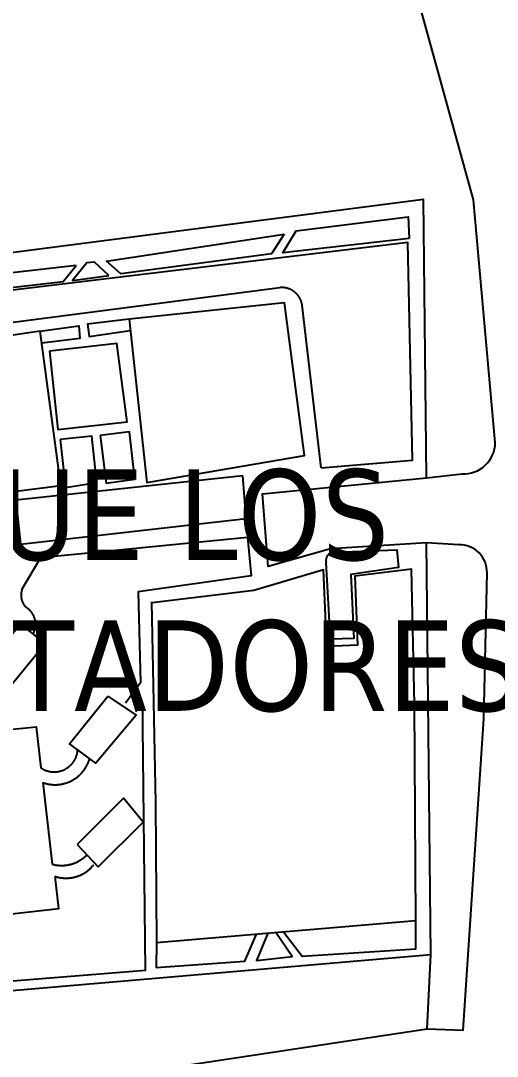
# Model space of a CAD drawing. Header units: metres. Extents: x 2 to 659295185, y -28 to 1124222152.
# Drawn here: x 659095.6 to 659148.3, y 1122782.5 to 1122896.8 of the extents above; entities that cross this region are included whole.
import ezdxf

# ---------------------------------------------------------------- set-up
doc = ezdxf.new("R2010")
doc.units = ezdxf.units.M
doc.header["$MEASUREMENT"] = 0
for name, color, linetype in [('MANZANA', 30, 'CONTINUOUS'), ('Parcelas', 140, 'CONTINUOUS'), ('TEXTOS', 7, 'CONTINUOUS')]:
    doc.layers.add(name, color=color, linetype=linetype)
doc.styles.get("Standard").update_dxf_attribs({"font": 'tahoma.ttf'})

msp = doc.modelspace()

# ---------------------------------------------------------------- linework, layer by layer
at = {"layer": 'MANZANA'}
for points in [[(659148.0658, 1122850.2244), (659145.65, 1122877.0282), (659137.5974, 1122906.2479), (659136.2169, 1122910.6193)], [(659013.3603, 1122867.19), (659015.3694, 1122773.0913), (659067.3666, 1122774.4718), (659140.5308, 1122785.5154), (659140.9539, 1122793.7243)], [(659140.4635, 1122846.356), (659144.3846, 1122846.7732)], [(659144.0395, 1122838.9506), (659140.4635, 1122839.1641)], [(659140.5308, 1122785.5154), (659144.4996, 1122785.3429), (659146.8004, 1122819.7393), (659147.1455, 1122835.8446)]]:
    msp.add_lwpolyline(points, dxfattribs=at)
for centre, radius, start, end in [((659144.5254, 1122850.3119), 3.5415, 267.721602, 358.583178), ((659144.1315, 1122835.9366), 3.0154, 358.251053, 91.748946)]:
    msp.add_arc(centre, radius, start, end, dxfattribs=at)
at = {"layer": 'Parcelas'}
for points in [[(659140.4635, 1122846.356), (659140.1366, 1122877.0851), (659092.245, 1122870.8739), (659026.2102, 1122869.0759), (659036.3443, 1122784.7344), (659140.9539, 1122793.7243), (659140.4635, 1122839.1641), (659129.8391, 1122838.5103), (659122.9741, 1122836.5488), (659122.3203, 1122844.558), (659140.4635, 1122846.356)], [(659138.5374, 1122872.7697), (659124.5912, 1122871.1863), (659126.0528, 1122873.6224), (659138.4156, 1122875.1449), (659138.5374, 1122872.7697)], [(659128.8366, 1122847.449), (659138.9101, 1122848.2956), (659138.4022, 1122872.3367), (659054.0888, 1122862.1785), (659055.5279, 1122850.1579), (659061.1996, 1122851.0044), (659060.1838, 1122859.0464), (659124.2653, 1122867.3423)], [(659124.713, 1122873.2569), (659123.3122, 1122871.0645), (659106.6863, 1122868.8721), (659105.1029, 1122870.2728), (659124.713, 1122873.2569)], [(659105.3465, 1122868.6894), (659103.7631, 1122870.151), (659102.9105, 1122870.0901), (659101.3271, 1122868.1413), (659105.3465, 1122868.6894)], [(659101.7534, 1122869.7856), (659089.4514, 1122868.3849), (659081.2298, 1122868.0195), (659082.387, 1122865.9489), (659100.2918, 1122868.0195), (659101.7534, 1122869.7856)], [(659126.7203, 1122865.3953), (659126.7156, 1122865.4262), (659126.709, 1122865.4654), (659126.7017, 1122865.5046), (659126.6938, 1122865.5436), (659126.6852, 1122865.5825), (659126.6759, 1122865.6212), (659126.6659, 1122865.6598), (659126.6553, 1122865.6981), (659126.644, 1122865.7363), (659126.632, 1122865.7743), (659126.6194, 1122865.8121), (659126.6061, 1122865.8496), (659126.5921, 1122865.8869), (659126.5775, 1122865.9239), (659126.5623, 1122865.9607), (659126.5464, 1122865.9972), (659126.5299, 1122866.0335), (659126.5128, 1122866.0694), (659126.495, 1122866.105), (659126.4766, 1122866.1404), (659126.4576, 1122866.1754), (659126.438, 1122866.21), (659126.4178, 1122866.2443), (659126.397, 1122866.2783), (659126.3756, 1122866.3119), (659126.3536, 1122866.3451), (659126.3311, 1122866.3779), (659126.3079, 1122866.4103), (659126.2843, 1122866.4423), (659126.26, 1122866.4739), (659126.2352, 1122866.5051), (659126.2099, 1122866.5358), (659126.184, 1122866.5661), (659126.1576, 1122866.5959), (659126.1307, 1122866.6252), (659126.1033, 1122866.6541), (659126.0754, 1122866.6825), (659126.047, 1122866.7104), (659126.0181, 1122866.7379), (659125.9888, 1122866.7648), (659125.959, 1122866.7911), (659125.9287, 1122866.817), (659125.898, 1122866.8423), (659125.8668, 1122866.8671), (659125.8352, 1122866.8914), (659125.8032, 1122866.915), (659125.7708, 1122866.9382), (659125.738, 1122866.9607), (659125.7048, 1122866.9827), (659125.6712, 1122867.0041), (659125.6372, 1122867.0249), (659125.6029, 1122867.0451), (659125.5683, 1122867.0647), (659125.5333, 1122867.0837), (659125.4979, 1122867.1021), (659125.4623, 1122867.1199), (659125.4264, 1122867.137), (659125.3901, 1122867.1535), (659125.3536, 1122867.1694), (659125.3168, 1122867.1846), (659125.2798, 1122867.1992), (659125.2425, 1122867.2132), (659125.2049, 1122867.2265), (659125.1672, 1122867.2391), (659125.1292, 1122867.2511), (659125.091, 1122867.2624), (659125.0527, 1122867.273), (659125.0141, 1122867.283), (659124.9754, 1122867.2923), (659124.9365, 1122867.3009), (659124.8975, 1122867.3089), (659124.8583, 1122867.3161), (659124.8191, 1122867.3227), (659124.7797, 1122867.3286), (659124.7402, 1122867.3338), (659124.7006, 1122867.3383), (659124.661, 1122867.3421), (659124.6213, 1122867.3452), (659124.5816, 1122867.3476), (659124.5418, 1122867.3494), (659124.502, 1122867.3504), (659124.4622, 1122867.3508), (659124.4223, 1122867.3504), (659124.3825, 1122867.3494), (659124.3428, 1122867.3476), (659124.303, 1122867.3452), (659124.2653, 1122867.3423)], [(659107.5889, 1122863.8715), (659109.5359, 1122845.8407), (659126.9742, 1122848.8035), (659124.7733, 1122865.6492), (659107.5889, 1122863.8715)], [(659128.8366, 1122847.449), (659126.7203, 1122865.3953)], [(659097.7693, 1122862.5171), (659102.0274, 1122863.117), (659102.1492, 1122861.7163), (659097.9434, 1122861.2204)], [(659107.5889, 1122863.8715), (659103.0019, 1122863.2997), (659103.1846, 1122861.9599), (659107.727, 1122862.5925)], [(659081.5161, 1122860.1468), (659083.4631, 1122843.3857), (659100.0549, 1122845.502), (659097.7693, 1122862.5171), (659081.5161, 1122860.1468)], [(659098.7997, 1122860.3155), (659099.7132, 1122851.6676), (659107.3867, 1122852.5202), (659106.2296, 1122861.1682), (659098.7997, 1122860.3155)], [(659099.9568, 1122850.5714), (659100.5658, 1122845.2731), (659104.0372, 1122845.8212), (659103.4891, 1122850.9368), (659099.9568, 1122850.5714)], [(659104.4026, 1122850.9977), (659105.0725, 1122845.7603), (659108.2393, 1122846.1866), (659107.6303, 1122851.424), (659104.4026, 1122850.9977)], [(659120.1759, 1122846.552), (659095.0848, 1122843.8723), (659095.572, 1122839.0003), (659120.5413, 1122841.8626), (659120.1759, 1122846.552)], [(659095.7547, 1122834.0064), (659097.8253, 1122837.5387), (659120.6631, 1122839.792), (659121.0894, 1122835.5289), (659108.6047, 1122833.7628), (659108.8483, 1122823.7142), (659107.204, 1122821.4609)], [(659130.3463, 1122838.1477), (659130.3451, 1122838.1478), (659130.3288, 1122838.1488), (659130.3125, 1122838.1495), (659130.2962, 1122838.1499), (659130.2798, 1122838.15), (659130.2635, 1122838.1499), (659130.2472, 1122838.1495), (659130.2309, 1122838.1488), (659130.2146, 1122838.1478), (659130.1983, 1122838.1465), (659130.1821, 1122838.1449), (659130.1659, 1122838.1431), (659130.1497, 1122838.1409), (659130.1335, 1122838.1385), (659130.1174, 1122838.1358), (659130.1014, 1122838.1328), (659130.0854, 1122838.1296), (659130.0695, 1122838.1261), (659130.0536, 1122838.1223), (659130.0378, 1122838.1182), (659130.0221, 1122838.1138), (659130.0064, 1122838.1092), (659129.9908, 1122838.1043), (659129.9754, 1122838.0991), (659129.96, 1122838.0936), (659129.9447, 1122838.0879), (659129.9295, 1122838.0819), (659129.9144, 1122838.0757), (659129.8994, 1122838.0692), (659129.8846, 1122838.0624), (659129.8699, 1122838.0554), (659129.8553, 1122838.0481), (659129.8408, 1122838.0406), (659129.8264, 1122838.0328), (659129.8122, 1122838.0247), (659129.7982, 1122838.0164), (659129.7842, 1122838.0079), (659129.7705, 1122837.9991), (659129.7569, 1122837.9901), (659129.7434, 1122837.9809), (659129.7301, 1122837.9714), (659129.717, 1122837.9617), (659129.7041, 1122837.9518), (659129.6913, 1122837.9416), (659129.6787, 1122837.9312), (659129.6663, 1122837.9206), (659129.654, 1122837.9098), (659129.642, 1122837.8988), (659129.6302, 1122837.8875), (659129.6185, 1122837.8761), (659129.6071, 1122837.8645), (659129.5959, 1122837.8526), (659129.5848, 1122837.8406), (659129.574, 1122837.8284), (659129.5634, 1122837.8159), (659129.553, 1122837.8034), (659129.5429, 1122837.7906), (659129.5329, 1122837.7776), (659129.5232, 1122837.7645), (659129.5137, 1122837.7512), (659129.5045, 1122837.7378), (659129.4955, 1122837.7242), (659129.4867, 1122837.7104), (659129.4782, 1122837.6965), (659129.4699, 1122837.6824), (659129.4619, 1122837.6682), (659129.4541, 1122837.6539), (659129.4465, 1122837.6394), (659129.4393, 1122837.6248), (659129.4322, 1122837.61), (659129.4255, 1122837.5952), (659129.4189, 1122837.5802), (659129.4127, 1122837.5651), (659129.4067, 1122837.5499), (659129.401, 1122837.5347), (659129.3956, 1122837.5193), (659129.3904, 1122837.5038), (659129.3855, 1122837.4882), (659129.3808, 1122837.4726), (659129.3765, 1122837.4568), (659129.3724, 1122837.441), (659129.3686, 1122837.4252), (659129.365, 1122837.4092), (659129.3618, 1122837.3932), (659129.3588, 1122837.3772), (659129.3561, 1122837.3611), (659129.3537, 1122837.3449), (659129.3516, 1122837.3288), (659129.3497, 1122837.3125), (659129.3482, 1122837.2963), (659129.3469, 1122837.28), (659129.3459, 1122837.2637), (659129.3452, 1122837.2474), (659129.3447, 1122837.2311), (659129.3446, 1122837.2148), (659129.3447, 1122837.1985), (659129.3452, 1122837.1821), (659129.3459, 1122837.1658), (659129.3469, 1122837.1495), (659129.3482, 1122837.1333), (659129.3497, 1122837.117), (659129.3516, 1122837.1008), (659129.3537, 1122837.0846), (659129.3561, 1122837.0685), (659129.3588, 1122837.0524), (659129.3618, 1122837.0363), (659129.365, 1122837.0203), (659129.3686, 1122837.0044), (659129.3719, 1122836.9906)], [(659130.3463, 1122838.1477), (659137.1672, 1122838.3913), (659137.3499, 1122836.4424), (659132.1124, 1122835.6507), (659132.4169, 1122828.5863), (659129.8591, 1122828.5254), (659129.3719, 1122836.9906)], [(659110.0663, 1122832.6666), (659110.4926, 1122810.4987), (659110.6144, 1122795.0299), (659139.2987, 1122797.466), (659139.116, 1122821.3391), (659138.8115, 1122836.2597), (659132.5387, 1122835.468), (659132.8432, 1122827.8554), (659129.4328, 1122827.7336), (659129.0674, 1122836.1988), (659121.3939, 1122833.8846), (659110.1272, 1122832.5448)], [(659095.7547, 1122834.0064), (659095.7455, 1122833.979), (659095.7354, 1122833.9469), (659095.7259, 1122833.9147), (659095.7169, 1122833.8823), (659095.7085, 1122833.8498), (659095.7006, 1122833.8171), (659095.6934, 1122833.7843), (659095.6867, 1122833.7514), (659095.6805, 1122833.7183), (659095.675, 1122833.6852), (659095.67, 1122833.6519), (659095.6656, 1122833.6186), (659095.6618, 1122833.5852), (659095.6586, 1122833.5518), (659095.656, 1122833.5183), (659095.6539, 1122833.4847), (659095.6524, 1122833.4512), (659095.6516, 1122833.4176), (659095.6513, 1122833.384), (659095.6516, 1122833.3504), (659095.6524, 1122833.3168), (659095.6539, 1122833.2832), (659095.656, 1122833.2496), (659095.6586, 1122833.2161), (659095.6618, 1122833.1827), (659095.6656, 1122833.1493), (659095.67, 1122833.116), (659095.675, 1122833.0828), (659095.6805, 1122833.0496), (659095.6867, 1122833.0166), (659095.6934, 1122832.9836), (659095.7006, 1122832.9508), (659095.7085, 1122832.9181), (659095.7169, 1122832.8856), (659095.7259, 1122832.8532), (659095.7354, 1122832.821), (659095.7455, 1122832.789), (659095.7562, 1122832.7571), (659095.7674, 1122832.7254), (659095.7792, 1122832.6939), (659095.7915, 1122832.6627), (659095.8043, 1122832.6316), (659095.8177, 1122832.6008), (659095.8317, 1122832.5702), (659095.8461, 1122832.5399), (659095.8611, 1122832.5098), (659095.8767, 1122832.48), (659095.8927, 1122832.4505), (659095.9092, 1122832.4212), (659095.9263, 1122832.3923), (659095.9439, 1122832.3636), (659095.9619, 1122832.3353), (659095.9805, 1122832.3073), (659095.9995, 1122832.2796), (659096.019, 1122832.2522), (659096.039, 1122832.2252), (659096.0595, 1122832.1985), (659096.0804, 1122832.1722), (659096.1017, 1122832.1463), (659096.1236, 1122832.1207), (659096.1458, 1122832.0956), (659096.1685, 1122832.0708), (659096.181, 1122832.0576)], [(659096.9905, 1122829.0957), (659097.0047, 1122829.122), (659097.0225, 1122829.1562), (659097.0397, 1122829.1906), (659097.0563, 1122829.2254), (659097.0722, 1122829.2605), (659097.0876, 1122829.2958), (659097.1023, 1122829.3314), (659097.1165, 1122829.3673), (659097.13, 1122829.4034), (659097.1428, 1122829.4397), (659097.155, 1122829.4762), (659097.1666, 1122829.513), (659097.1776, 1122829.5499), (659097.1879, 1122829.587), (659097.1975, 1122829.6243), (659097.2065, 1122829.6618), (659097.2149, 1122829.6994), (659097.2225, 1122829.7372), (659097.2296, 1122829.7751), (659097.2359, 1122829.8131), (659097.2416, 1122829.8512), (659097.2466, 1122829.8894), (659097.251, 1122829.9277), (659097.2547, 1122829.966), (659097.2577, 1122830.0044), (659097.2601, 1122830.0429), (659097.2618, 1122830.0814), (659097.2628, 1122830.1199), (659097.2631, 1122830.1584), (659097.2628, 1122830.1969), (659097.2618, 1122830.2355), (659097.2601, 1122830.274), (659097.2577, 1122830.3124), (659097.2547, 1122830.3508), (659097.251, 1122830.3892), (659097.2466, 1122830.4275), (659097.2416, 1122830.4657), (659097.2359, 1122830.5038), (659097.2296, 1122830.5418), (659097.2225, 1122830.5797), (659097.2149, 1122830.6174), (659097.2065, 1122830.655), (659097.1975, 1122830.6925), (659097.1879, 1122830.7298), (659097.1776, 1122830.7669), (659097.1666, 1122830.8039), (659097.155, 1122830.8406), (659097.1428, 1122830.8772), (659097.13, 1122830.9135), (659097.1165, 1122830.9496), (659097.1023, 1122830.9854), (659097.0876, 1122831.021), (659097.0722, 1122831.0563), (659097.0563, 1122831.0914), (659097.0397, 1122831.1262), (659097.0225, 1122831.1607), (659097.0047, 1122831.1948), (659096.9863, 1122831.2287), (659096.9673, 1122831.2622), (659096.9478, 1122831.2954), (659096.9276, 1122831.3283), (659096.9069, 1122831.3608), (659096.8857, 1122831.3929), (659096.8638, 1122831.4247), (659096.8415, 1122831.456), (659096.8186, 1122831.487), (659096.7951, 1122831.5176), (659096.7711, 1122831.5477), (659096.7466, 1122831.5775), (659096.7216, 1122831.6068), (659096.6961, 1122831.6356), (659096.67, 1122831.664), (659096.6435, 1122831.692), (659096.6165, 1122831.7195), (659096.589, 1122831.7465), (659096.5611, 1122831.773), (659096.5327, 1122831.799), (659096.5038, 1122831.8245), (659096.4745, 1122831.8496), (659096.4448, 1122831.8741), (659096.4146, 1122831.8981), (659096.384, 1122831.9215), (659096.3531, 1122831.9444), (659096.3217, 1122831.9668), (659096.29, 1122831.9886), (659096.2578, 1122832.0099), (659096.2253, 1122832.0306), (659096.1925, 1122832.0507), (659096.181, 1122832.0576)], [(659095.572, 1122830.2306), (659091.3089, 1122824.8104), (659093.8667, 1122822.618), (659098.3125, 1122828.0381), (659095.572, 1122830.2306)], [(659088.203, 1122822.4353), (659085.0361, 1122817.6241), (659097.3381, 1122818.8421), (659097.8253, 1122814.3355)], [(659105.2552, 1122822.2526), (659108.3611, 1122820.1211), (659103.9154, 1122814.8227), (659100.9921, 1122816.9542), (659105.2552, 1122822.2526)], [(659086.1761, 1122797.2511), (659090.5781, 1122790.4624), (659109.3964, 1122791.9849), (659109.0919, 1122818.8421), (659109.0919, 1122821.3391), (659108.3002, 1122820.4865)], [(659097.8253, 1122814.3355), (659097.8519, 1122814.3173), (659097.8899, 1122814.2922), (659097.9282, 1122814.2677), (659097.967, 1122814.244), (659098.0062, 1122814.2209), (659098.0458, 1122814.1985), (659098.0857, 1122814.1768), (659098.1261, 1122814.1558), (659098.1668, 1122814.1355), (659098.2078, 1122814.1159), (659098.2492, 1122814.0971), (659098.2909, 1122814.0789), (659098.3329, 1122814.0615), (659098.3752, 1122814.0449), (659098.4178, 1122814.0289), (659098.4607, 1122814.0138), (659098.5038, 1122813.9993), (659098.5472, 1122813.9857), (659098.5908, 1122813.9727), (659098.6346, 1122813.9606), (659098.6786, 1122813.9492), (659098.7228, 1122813.9386), (659098.7672, 1122813.9288), (659098.8118, 1122813.9197), (659098.8565, 1122813.9114), (659098.9013, 1122813.9039), (659098.9463, 1122813.8972), (659098.9914, 1122813.8912), (659099.0366, 1122813.8861), (659099.0818, 1122813.8817), (659099.1272, 1122813.8782), (659099.1726, 1122813.8754), (659099.218, 1122813.8734), (659099.2635, 1122813.8722), (659099.3089, 1122813.8718), (659099.3544, 1122813.8722), (659099.3999, 1122813.8734), (659099.4453, 1122813.8754), (659099.4907, 1122813.8782), (659099.536, 1122813.8817), (659099.5813, 1122813.8861), (659099.6265, 1122813.8912), (659099.6715, 1122813.8972), (659099.7165, 1122813.9039), (659099.7614, 1122813.9114), (659099.8061, 1122813.9197), (659099.8506, 1122813.9288), (659099.895, 1122813.9386), (659099.9393, 1122813.9492), (659099.9833, 1122813.9606), (659100.0271, 1122813.9727), (659100.0707, 1122813.9857), (659100.1141, 1122813.9993), (659100.1572, 1122814.0138), (659100.2001, 1122814.0289), (659100.2427, 1122814.0449), (659100.285, 1122814.0615), (659100.327, 1122814.0789), (659100.3687, 1122814.0971), (659100.4101, 1122814.1159), (659100.4511, 1122814.1355), (659100.4918, 1122814.1558), (659100.5321, 1122814.1768), (659100.5721, 1122814.1985), (659100.6117, 1122814.2209), (659100.6509, 1122814.244), (659100.6896, 1122814.2677), (659100.728, 1122814.2922), (659100.7659, 1122814.3173), (659100.8034, 1122814.343), (659100.8404, 1122814.3694), (659100.877, 1122814.3965), (659100.913, 1122814.4242), (659100.9486, 1122814.4525), (659100.9837, 1122814.4814), (659101.0183, 1122814.5109), (659101.0523, 1122814.5411), (659101.0859, 1122814.5718), (659101.1189, 1122814.6031), (659101.1513, 1122814.635), (659101.1832, 1122814.6674), (659101.2145, 1122814.7004), (659101.2452, 1122814.7339), (659101.2753, 1122814.768), (659101.3049, 1122814.8025), (659101.3338, 1122814.8376), (659101.3621, 1122814.8732), (659101.3898, 1122814.9093), (659101.4168, 1122814.9458), (659101.4432, 1122814.9829), (659101.469, 1122815.0203), (659101.4941, 1122815.0583), (659101.5185, 1122815.0966), (659101.5423, 1122815.1354), (659101.5654, 1122815.1746), (659101.5877, 1122815.2141), (659101.6094, 1122815.2541), (659101.6304, 1122815.2944), (659101.6507, 1122815.3351), (659101.6703, 1122815.3762), (659101.6892, 1122815.4176), (659101.7073, 1122815.4593), (659101.7247, 1122815.5013), (659101.7414, 1122815.5436), (659101.7573, 1122815.5862), (659101.7725, 1122815.629), (659101.7869, 1122815.6722), (659101.8006, 1122815.7155), (659101.8135, 1122815.7591), (659101.8256, 1122815.803), (659101.837, 1122815.847), (659101.8476, 1122815.8912), (659101.8575, 1122815.9356), (659101.8666, 1122815.9802), (659101.8748, 1122816.0249), (659101.8823, 1122816.0697), (659101.8891, 1122816.1147), (659101.895, 1122816.1598), (659101.9002, 1122816.205), (659101.9045, 1122816.2502), (659101.9075, 1122816.2868)], [(659098.0689, 1122812.6912), (659098.1188, 1122812.6736), (659098.1845, 1122812.6516), (659098.2506, 1122812.6308), (659098.317, 1122812.6111), (659098.3837, 1122812.5926), (659098.4508, 1122812.5753), (659098.5182, 1122812.5591), (659098.5858, 1122812.5441), (659098.6537, 1122812.5303), (659098.7218, 1122812.5177), (659098.7901, 1122812.5062), (659098.8586, 1122812.496), (659098.9273, 1122812.4869), (659098.9961, 1122812.4791), (659099.0651, 1122812.4725), (659099.1341, 1122812.467), (659099.2033, 1122812.4628), (659099.2725, 1122812.4598), (659099.3417, 1122812.458), (659099.411, 1122812.4574), (659099.4803, 1122812.458), (659099.5495, 1122812.4598), (659099.6187, 1122812.4628), (659099.6879, 1122812.467), (659099.7569, 1122812.4725), (659099.8259, 1122812.4791), (659099.8947, 1122812.4869), (659099.9634, 1122812.496), (659100.0319, 1122812.5062), (659100.1002, 1122812.5177), (659100.1683, 1122812.5303), (659100.2362, 1122812.5441), (659100.3038, 1122812.5591), (659100.3712, 1122812.5753), (659100.4382, 1122812.5926), (659100.505, 1122812.6111), (659100.5714, 1122812.6308), (659100.6375, 1122812.6516), (659100.7032, 1122812.6736), (659100.7685, 1122812.6967), (659100.8333, 1122812.721), (659100.8978, 1122812.7464), (659100.9618, 1122812.7729), (659101.0253, 1122812.8005), (659101.0884, 1122812.8292), (659101.1509, 1122812.859), (659101.2129, 1122812.89), (659101.2743, 1122812.9219), (659101.3352, 1122812.955), (659101.3955, 1122812.9891), (659101.4552, 1122813.0243), (659101.5142, 1122813.0605), (659101.5727, 1122813.0977), (659101.6304, 1122813.1359), (659101.6875, 1122813.1751), (659101.7439, 1122813.2154), (659101.7996, 1122813.2566), (659101.8545, 1122813.2987), (659101.9088, 1122813.3419), (659101.9622, 1122813.3859), (659102.0149, 1122813.4309), (659102.0668, 1122813.4768), (659102.1178, 1122813.5236), (659102.1681, 1122813.5713), (659102.2175, 1122813.6199), (659102.266, 1122813.6693), (659102.3137, 1122813.7195), (659102.3605, 1122813.7706), (659102.4064, 1122813.8225), (659102.4514, 1122813.8751), (659102.4955, 1122813.9286), (659102.5386, 1122813.9828), (659102.5808, 1122814.0378), (659102.622, 1122814.0934), (659102.6622, 1122814.1498), (659102.7014, 1122814.2069), (659102.7397, 1122814.2647), (659102.7769, 1122814.3231), (659102.8131, 1122814.3822), (659102.8482, 1122814.4419), (659102.8823, 1122814.5021), (659102.9154, 1122814.563), (659102.9474, 1122814.6245), (659102.9783, 1122814.6865), (659103.0081, 1122814.749), (659103.0368, 1122814.812), (659103.0645, 1122814.8755), (659103.091, 1122814.9395), (659103.1164, 1122815.004), (659103.1406, 1122815.0689), (659103.1637, 1122815.1342), (659103.1857, 1122815.1999), (659103.2066, 1122815.2659), (659103.2245, 1122815.3264)], [(659098.0689, 1122812.6912), (659099.1042, 1122803.6779)], [(659101.8447, 1122805.8703), (659104.159, 1122803.3733), (659109.1528, 1122808.3063), (659106.9604, 1122810.9859), (659101.8447, 1122805.8703)], [(659068.3493, 1122808.1236), (659069.8719, 1122795.3954), (659099.835, 1122798.8058), (659099.4087, 1122802.338)], [(659099.1042, 1122803.6779), (659099.1684, 1122803.6613), (659099.2357, 1122803.6451), (659099.3033, 1122803.6301), (659099.3711, 1122803.6163), (659099.4392, 1122803.6037), (659099.5075, 1122803.5923), (659099.576, 1122803.5821), (659099.6446, 1122803.573), (659099.7134, 1122803.5652), (659099.7823, 1122803.5585), (659099.8513, 1122803.5531), (659099.9205, 1122803.5489), (659099.9896, 1122803.5459), (659100.0588, 1122803.5441), (659100.1281, 1122803.5434), (659100.1973, 1122803.5441), (659100.2665, 1122803.5459), (659100.3357, 1122803.5489), (659100.4048, 1122803.5531), (659100.4738, 1122803.5585), (659100.5427, 1122803.5652), (659100.6115, 1122803.573), (659100.6802, 1122803.5821), (659100.7486, 1122803.5923), (659100.8169, 1122803.6037), (659100.885, 1122803.6163), (659100.9529, 1122803.6301), (659101.0205, 1122803.6451), (659101.0878, 1122803.6613), (659101.1548, 1122803.6786), (659101.2215, 1122803.6971), (659101.2879, 1122803.7168), (659101.3539, 1122803.7376), (659101.4196, 1122803.7596), (659101.4849, 1122803.7827), (659101.5497, 1122803.8069), (659101.6141, 1122803.8323), (659101.6781, 1122803.8588), (659101.7416, 1122803.8864), (659101.8046, 1122803.9151), (659101.8671, 1122803.9449), (659101.9291, 1122803.9758), (659101.9905, 1122804.0078), (659102.0513, 1122804.0408), (659102.1116, 1122804.0749), (659102.1712, 1122804.1101), (659102.2303, 1122804.1462), (659102.2887, 1122804.1834), (659102.3464, 1122804.2217), (659102.4035, 1122804.2609), (659102.4598, 1122804.3011), (659102.5155, 1122804.3423), (659102.5704, 1122804.3844), (659102.6246, 1122804.4275), (659102.678, 1122804.4716), (659102.7307, 1122804.5165), (659102.7825, 1122804.5624), (659102.8336, 1122804.6092), (659102.8838, 1122804.6568), (659102.9332, 1122804.7054), (659102.941, 1122804.7132)], [(659099.4087, 1122802.338), (659099.4226, 1122802.3335), (659099.4874, 1122802.3131), (659099.5524, 1122802.2938), (659099.6178, 1122802.2757), (659099.6835, 1122802.2587), (659099.7495, 1122802.2428), (659099.8157, 1122802.2281), (659099.8822, 1122802.2146), (659099.949, 1122802.2023), (659100.0159, 1122802.1911), (659100.083, 1122802.181), (659100.1503, 1122802.1722), (659100.2177, 1122802.1645), (659100.2852, 1122802.158), (659100.3529, 1122802.1527), (659100.4206, 1122802.1485), (659100.4884, 1122802.1456), (659100.5563, 1122802.1438), (659100.6241, 1122802.1432), (659100.692, 1122802.1438), (659100.7598, 1122802.1456), (659100.8276, 1122802.1485), (659100.8953, 1122802.1527), (659100.963, 1122802.158), (659101.0305, 1122802.1645), (659101.0979, 1122802.1722), (659101.1652, 1122802.181), (659101.2323, 1122802.1911), (659101.2993, 1122802.2023), (659101.366, 1122802.2146), (659101.4325, 1122802.2281), (659101.4987, 1122802.2428), (659101.5647, 1122802.2587), (659101.6304, 1122802.2757), (659101.6958, 1122802.2938), (659101.7609, 1122802.3131), (659101.8256, 1122802.3335), (659101.8899, 1122802.355), (659101.9539, 1122802.3777), (659102.0175, 1122802.4014), (659102.0806, 1122802.4263), (659102.1433, 1122802.4523), (659102.2055, 1122802.4793), (659102.2673, 1122802.5075), (659102.3285, 1122802.5367), (659102.3893, 1122802.567), (659102.4494, 1122802.5983), (659102.5091, 1122802.6307), (659102.5681, 1122802.6641), (659102.6266, 1122802.6985), (659102.6845, 1122802.734), (659102.7417, 1122802.7704), (659102.7983, 1122802.8079), (659102.8542, 1122802.8463), (659102.9095, 1122802.8857), (659102.964, 1122802.9261), (659103.0178, 1122802.9674), (659103.0709, 1122803.0097), (659103.1233, 1122803.0528), (659103.1749, 1122803.0969), (659103.2257, 1122803.1419), (659103.2758, 1122803.1877), (659103.325, 1122803.2344), (659103.3734, 1122803.282), (659103.4209, 1122803.3304), (659103.4677, 1122803.3796), (659103.5135, 1122803.4296), (659103.5585, 1122803.4804), (659103.6025, 1122803.532), (659103.6457, 1122803.5844), (659103.6718, 1122803.617)], [(659124.6568, 1122796.2225), (659126.7227, 1122793.5379), (659139.2682, 1122794.3296), (659139.2987, 1122797.466)], [(659110.6144, 1122795.0299), (659110.584, 1122792.259), (659120.389, 1122792.9898), (659121.6735, 1122795.9691)], [(659122.933, 1122796.0761), (659121.6679, 1122793.0507), (659125.6265, 1122793.477), (659123.8, 1122796.1497)]]:
    msp.add_lwpolyline(points, dxfattribs=at)

# ---------------------------------------------------------------- texts
at = {"layer": 'TEXTOS', "lineweight": 40, "insert": (659060.504, 1122847.2779), "char_height": 10, "width": 116.089542, "attachment_point": 1}
msp.add_mtext('PARQUE LOS \\PLIBERTADORES', dxfattribs=at)

doc.saveas('drawing.dxf')
